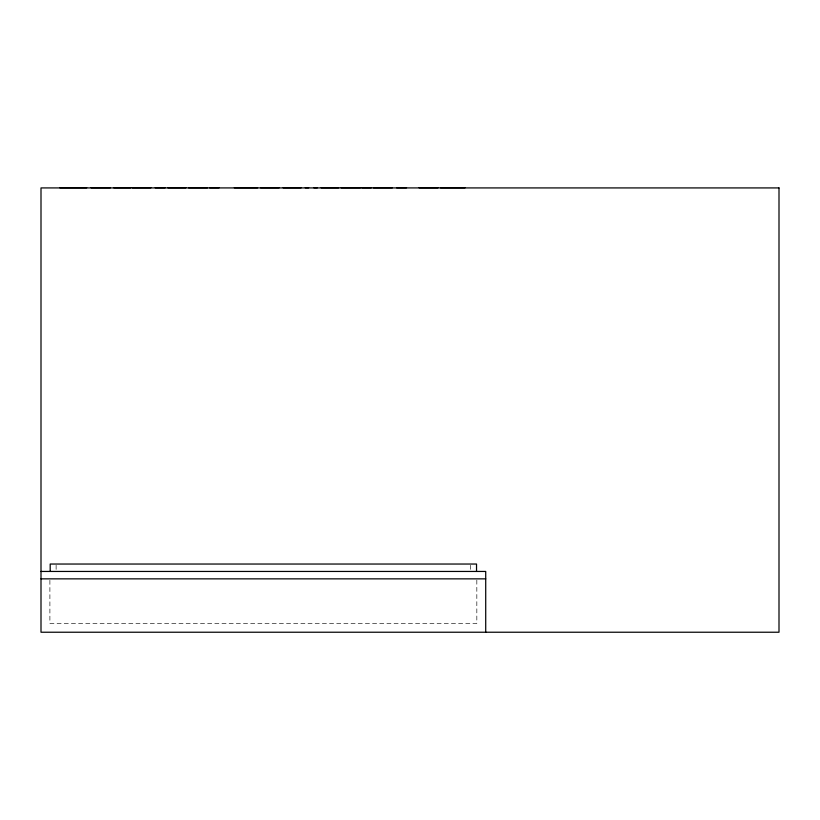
<?xml version="1.0" encoding="UTF-8"?>
<svg xmlns="http://www.w3.org/2000/svg" width="820" height="820" viewBox="0 0 820 820"><rect width="100%" height="100%" fill="white"/><g stroke="black" fill="none" stroke-linecap="round" stroke-linejoin="round"><path stroke-width="0.61" stroke-dasharray="4.1 3.07" d="M476.83 580.13L476.83 623.333L49.897 623.333L49.897 580.13M470.598 565.277L470.598 570.218M56.119 565.277L56.119 571.448"/><path stroke-width="1.23" d="M59.829 187.77L86.725 187.77M91.092 187.77L110.444 187.77M113.734 187.77L130.688 187.77M132.215 187.77L150.9 187.77M155.216 187.77L165.168 187.77M167.885 187.77L185.894 187.77M188.508 187.77L207.573 187.77M209.582 187.77L219.094 187.77M234.315 187.77L257.623 187.77M260.504 187.77L279.179 187.77M283.136 187.77L301.145 187.77M305.255 187.77L308.699 187.77M313.855 187.77L317.35 187.77M321.153 187.77L338.66 187.77M341.151 187.77L360.492 187.77M361.774 187.77L371.286 187.77M373.336 187.77L392.401 187.77M396.583 187.77L406.535 187.77M419.082 187.77L437.993 187.77M440.412 187.77L465.053 187.77M41 571.448L485.717 571.448L485.717 632.23M41 578.858L485.717 578.858M476.533 571.448L476.533 564.037L50.194 564.037L50.194 571.448M779 187.923L41 187.923L41 632.23L779 632.23L779 187.923"/></g></svg>
